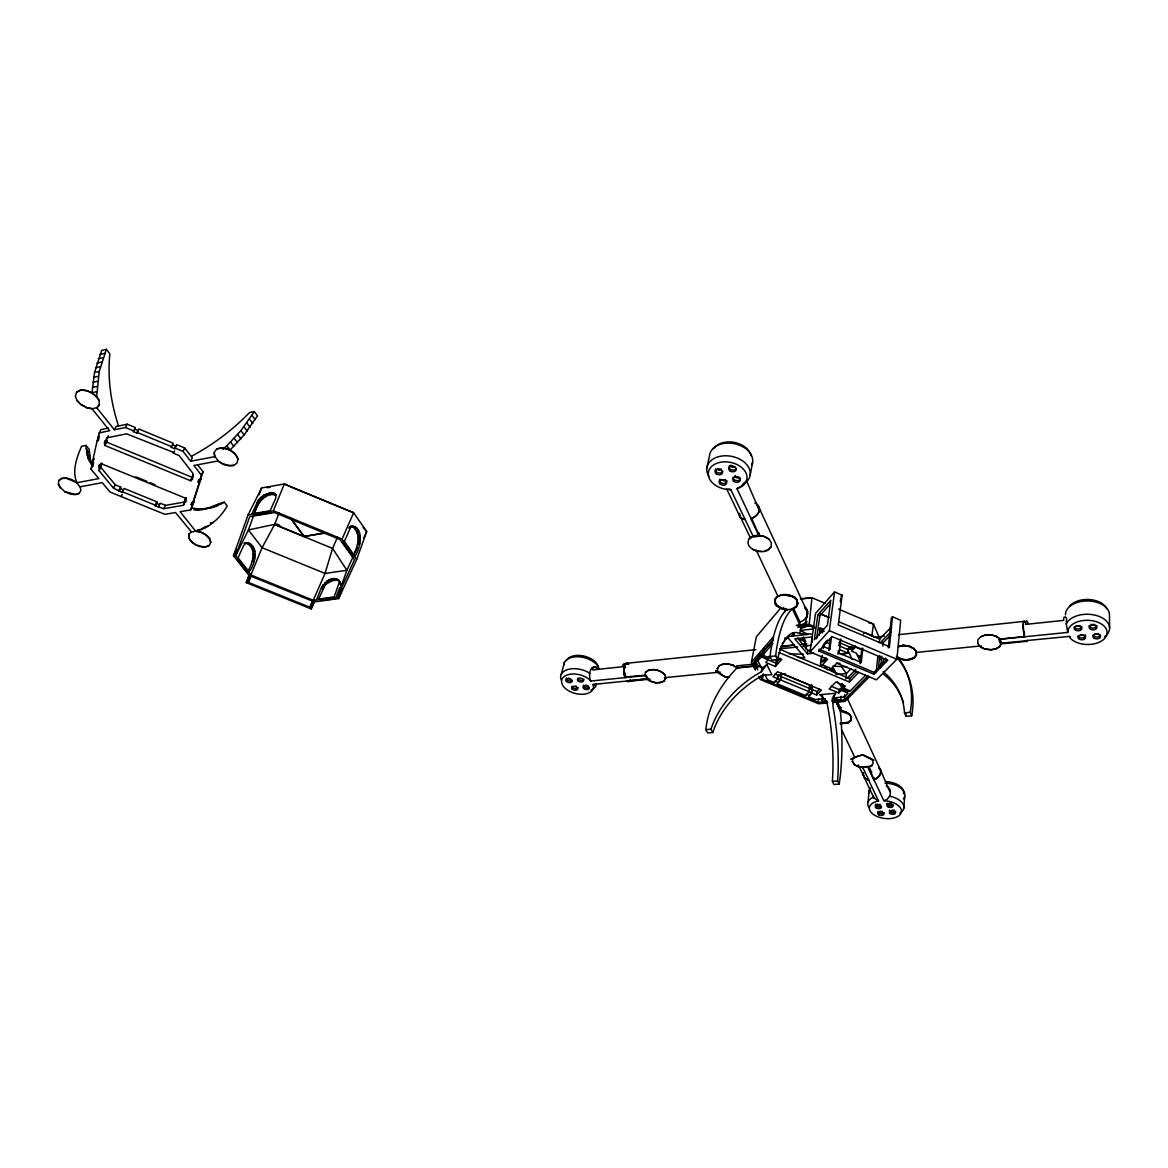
<?xml version="1.0" encoding="UTF-8"?>
<svg xmlns="http://www.w3.org/2000/svg" width="1168" height="1168" viewBox="0 0 1168 1168"><rect width="100%" height="100%" fill="white"/><g stroke="black" fill="none" stroke-linecap="round" stroke-linejoin="round"><path stroke-width="1.5" d="M237.104 559.501L247.105 572.218C252.668 564.494 257.821 547.792 245.952 543.047C259.851 543.616 255.296 564.947 249.061 571.853L238.053 557.851L243.645 545.471L246.331 542.989L244.302 543.251L246.331 542.989M746.352 480.457L758.587 508.606L758.601 506.897A10.629 6.891 -25 0 0 754.791 502.999M977.806 643.612L977.908 639.816L980.638 636.794C986.843 633.567 995.136 634.151 1000.217 639.203L1001.487 642.823L999.925 646.444C994.421 650.97 986.201 650.576 980.375 646.868L977.82 643.349M352.692 556.464C357.306 547.996 361.934 534.988 353.364 527.279L353.889 526.14L350.225 526.505C365.292 524.914 360.343 549.486 354.882 556.216L352.692 556.464L342.209 541.835M96.594 396.974L99.28 371.409L106.346 349.334L109.821 353.846C107.427 378.067 110.843 402.668 118.479 425.707M999.925 646.444L1001.487 642.823M1025.884 640.633L1069.1 636.443L1070.647 638.56A19.71 12.103 1 0 0 1101.76 640.867A19.71 12.103 1 0 0 1096.781 621.843A19.71 12.103 1 0 0 1068.253 629.435L1067.756 632.414L1000.217 639.203M996.012 648.882L999.939 646.181M1000.202 639.465L996.479 636.356M996.465 636.618L991.121 634.837M990.625 649.831L996.027 648.62M980.638 636.794L985.412 634.998M984.989 649.101L980.375 646.868M106.346 349.334L101.66 350.429L94.55 372.475L92.024 392.696L96.769 391.66M771.041 546.931L771.347 542.843L768.953 539.12C763.492 534.74 754.893 533.645 749.345 538.433C743.155 547.923 760.222 555.136 768.179 549.982L771.084 546.668L768.223 549.719L765.04 550.785M781.523 608.703C798.372 611.2 774.18 609.316 774.91 602.673L775.216 598.877L778.019 596.03C784.195 593.213 792.181 594.41 796.664 599.724L797.7 603.287L796.196 606.747L792.327 609.214L796.167 606.995L797.744 603.71L796.737 599.841M833.762 700.961L844.245 700.012L844.683 694.712M845.968 678.827L846.391 673.527L851.268 668.461M916.106 651.306L916.15 654.956L913.697 657.818C908.31 660.606 901.127 660.373 896.382 656.431C901.229 660.431 908.514 660.738 914.004 657.876L916.5 654.985L913.975 658.139C909.376 660.621 903.185 660.65 898.878 658.256M913.799 648.328L916.413 651.788L913.507 648.167L908.981 645.977L903.55 645.276L898.484 646.605L903.638 645.656L909.157 646.371L913.77 648.59L908.952 646.24L903.667 645.408L898.499 646.342L903.55 645.276M903.667 808.782L904.733 796.503M913.697 657.818L910.777 658.679M58.4 484.18L60.605 488.122L58.4 484.18L58.853 480.486L61.656 478.325L66.284 477.975L71.701 479.493L76.635 482.559L66.153 478.208L61.51 478.573L58.853 480.486M829.616 668.68A5.154 1.65 -67 0 0 831.572 668.738L836.814 663.176L876.423 679.849L896.878 659.278L900.674 620.266L892.483 616.762L891.315 617.974L888.264 647.933L889.432 646.722L892.483 616.762M814.125 626.486L809.19 624.398L811.935 597.724L800.343 598.79M879.066 767.726A8.877 6.95 -21.8 0 1 874.89 779.129L873.956 779.436L874.146 777.698M880.745 666.067L881.782 656.285M882.847 646.108L883.198 642.721L890.688 634.983M878.759 767.376A9.023 7.066 -21.8 0 1 880.701 770.5L880.803 772.384A9.023 7.066 -21.8 0 1 875.766 779.071L873.781 779.786L867.97 767.449C879.402 761.054 865.006 772.515 854.334 764.325L852.392 761.492L854.304 764.573L858.144 766.748L863.05 767.551M867.955 802.46L869.24 790.254M859.838 755.667C863.853 752.484 886.001 767.522 864.875 756.017C863.97 751.564 838.113 765.639 858.422 755.769M880.584 667.658L878.555 666.797L879.767 655.438M874.146 672.418L819.089 649.218L818.856 650.999L873.956 674.228L874.146 672.418L886.731 659.657M876.117 672.534L877.81 656.708M879.314 642.648L879.679 639.13L890.366 628.019M875.635 637.407L864.685 632.472L863.546 633.917M862.875 648.24L861.239 662.446L839.062 653.087L840.858 638.911M840.361 710.597L845.34 711.677L849.267 713.955L851.195 717.196L849.238 714.217L845.311 711.925L840.332 710.845L834.215 697.88L840.391 710.845L845.471 711.925L849.472 714.247L851.472 717.269L851.019 720.554L848.245 722.89L840.376 723.81M851.019 720.554L848.275 722.642L840.405 723.547M860.115 663.614L861.896 648.225M840.318 723.357L848.085 722.218M849.472 714.247L840.361 711.093L840.785 707.136M851.136 646.517L849.297 648.459L852.26 649.715L852.567 647.145M779.041 652.547L849.37 682.024L849.778 678.623L779.582 649.16M865.59 675.279L849.647 691.544L842.873 688.711L845.442 686.069L835.821 682.039L829.178 688.974L838.726 692.974L841.31 690.332L842.143 683.557M841.106 696.23L840.668 699.836L833.762 700.45M842.362 689.879L843.938 688.259L848.786 690.303L847.209 691.909L842.362 689.879L842.989 684.798L842.04 684.404M842.873 688.711L843.281 685.324M840.726 709.443L840.945 707.677M839.471 653.54L841.938 654.576L847.793 653.058L848.391 648.123M838.726 692.974L839.15 689.587L844.245 685.718M871.868 636.21L873.43 623.946L838.522 609.068M831.923 701.107L835.529 693.266L819.907 694.697L826.725 701.574L828.024 708.217A97.032 29.594 84.4 0 1 832.375 781.334L833.937 784.458L839.193 784.108L837.631 780.983A97.178 29.346 84.4 0 0 833.222 707.764L832.317 698.011L844.376 696.931L848.07 693.164L841.31 690.332M837.952 654.27L838.405 650.649M839.106 645.218L839.558 641.612M840.318 601.695L840.77 598.191M821.454 656.474L820.505 663.497A5.154 1.621 -67 0 0 822.403 664.884L827.601 659.292L810.052 651.905L815.498 613.492L834.536 591.942L842.113 595.184L838.274 624.968L889.432 646.722M827.484 702.479L822.257 702.946L822.914 697.968M830.448 637.743L828.784 650.401L829.879 649.204L831.543 636.56M810.052 651.905L829.382 630.662L834.536 591.942M822.257 702.946L822.111 698.216M825.411 698.639L815.133 699.574L808.431 696.785L811.964 693.033L816.666 695.004L817.133 691.631L819.483 689.135M822.316 655.54L821.367 662.577L825.878 657.715M823.265 648.517L823.747 644.999M822.447 632.998L822.798 630.428M819.264 635.173L820.272 627.961L823.63 629.377M806.197 694.23L809.044 695.413L811.585 692.726L812.286 687.675L809.439 686.492L809.074 689.003L812.432 689.675L811.745 684.506M811.964 693.033L812.432 689.675L817.133 691.631M822.681 614.879L829.046 617.303M817.819 614.923L814.344 639.67L827.44 625.157L830.798 600.279L817.819 614.923L819.834 615.784L830.477 603.812M816.636 638.779L819.834 615.784M806.066 649.364L806.548 646.05L803.015 646.415M813.731 653.219L807.438 653.861L807.92 650.474L797.583 638.151L805.657 641.568L803.453 636.896M802.489 626.267L806.081 625.873L806.562 622.5M807.307 617.449L807.015 609.915L804.518 606.966M826.769 701.574L818.038 702.362L762.456 679.236L763.244 673.848M806.081 625.873L805.453 624.311L807.176 612.528M851.238 716.933L850.771 720.16L848.056 722.466M793.437 608.105L800.022 622.091L799.511 625.464L800.62 625.201A14.162 9.957 -24 0 0 806.986 621.551M811.249 634.078L799.89 633.509L800.868 626.982M852.363 761.74L852.815 758.66M800.095 625.347L792.371 608.951L796.123 606.776L797.671 603.535L796.664 599.724M796.167 606.995L797.7 603.287M785.013 637.743L784.473 641.13L782.283 643.626M774.88 681.192L777.757 682.375L780.224 679.659L781.48 674.082M793.262 596.658L782.823 594.804L777.976 596.293L775.216 598.877M780.574 679.951L781.611 673.25L810.052 685.12L809.117 691.85L805.584 695.602L777.129 683.762L780.574 679.951L811.585 692.726M788.225 594.804C773.961 594.746 796.415 593.475 796.707 600.089L797.744 603.71M777.348 678.462L778.224 675.396L785.159 673.6M775.085 674.082L778.224 675.396L777.698 678.754L774.267 682.565L767.522 679.761L765.157 675.119M768.705 656.358L768.15 659.73L765.755 662.46L775.435 666.505L775.975 663.147L780.195 658.387M777.976 596.293L756.236 550.186M778.209 596.249C774.661 597.855 773.946 602.863 777.421 605.915L781.669 608.455L786.955 609.579L781.669 608.455L777.246 605.871L774.91 602.673M777.421 605.915L780.297 607.36M761.857 668.651L766.821 664.592L771.931 674.724L763.069 675.089L756.995 678.71A96.798 73.248 -25 0 0 712.83 732.526L707.72 732.949L705.852 729.664L710.976 729.226A97.017 73.248 -25.1 0 1 755.273 675.338L761.361 671.731L761.857 668.651L757.886 660.796L761.288 656.854L761.843 653.481L762.821 653.89L762.397 656.416L767.318 658.475L768.792 656.796M769.624 658.051L762.748 655.175L763.857 648.444M757.886 660.796L758.981 654.08M757.404 668.709L755.039 664.096L755.871 659.132M768.953 539.12L764.368 536.623L758.747 535.47L750.834 518.65L753.141 517.731A10.614 6.891 -25 0 0 759.346 510.431L759.361 508.518A10.614 6.891 -25 0 0 757.39 505.51M818.038 702.362L818.651 698.829M737.052 667.585L758.777 665.629L736.804 668.14A118.099 88.564 -24 0 0 705.852 729.664M757.769 551.369L752.572 549.398M733.27 665.249L737.023 668.125L733.27 665.249L728.277 663.847L723.24 663.964L719.327 665.585L717.371 668.578L719.327 665.585M758.747 535.47L759.185 533.017M1067.756 632.414L1066.282 623.946L1066.588 618.471L1065.639 617.011M753.229 535.966L749.345 538.433M725.182 676.871C703.632 661.628 724.496 679.294 728.584 677.338M719.284 665.833L723.196 664.212L728.277 663.847M626.997 681.032L593.096 684.448L593.534 686.945A16.323 9.621 14.5 0 1 573.152 692.843A16.323 9.621 14.5 0 1 563.852 676.812A16.323 9.621 14.5 0 1 589.037 679.192L590.877 681.017L644.882 675.659L645.495 672.432L648.298 670.257C654.168 668.417 661.263 670.052 665.045 675.089L665.629 678.491L663.891 681.134C658.46 684.287 651.408 682.784 646.765 678.885L626.909 680.886L627.785 681.557A9.198 3.679 84 0 0 630.37 679.82M750.221 474.894L752.615 462.163M755.448 670.082L751.418 662.212L756.338 636.779L781.115 607.608M784.56 612.397L785.261 609.054M663.891 681.134L665.629 678.491M660.183 682.681L663.935 680.9M706.801 468.28L709.516 455.637A21.812 15.418 10.5 0 1 734.76 443.767A21.812 15.418 10.5 0 1 751.944 464.776M665.045 675.089C661.541 670.972 654.124 668.315 648.24 670.505L645.495 672.432M655.379 682.784L660.241 682.433M650.532 681.411L644.882 675.659M76.504 482.807L98.827 478.603L90.9 469.069L93.221 461.9M91.995 464.09L93.119 464.557L93.601 462.426L92.462 461.973L97.221 440.38L99.09 437.08M97.221 440.38L98.36 440.847L98.857 438.642L97.703 438.175L100.725 429.634L108.449 428.043M118.786 491.056L120.114 488.589L123.428 489.932L122.114 492.4L113.515 488.151L99.163 470.806L99.309 464.762L100.433 465.229L101.645 463.024M190.822 480.836L193.012 475.77L190.822 480.836L104.916 445.475L104.667 441.037L105.806 441.504L108.215 435.766M190.632 461.229L192.326 457.871L184.734 448.001L176.66 444.658L174.923 448.016L183.011 451.359L190.632 461.229L214.766 456.673L214.211 452.6L216.489 449.242C224.563 445.534 235.41 450.702 237.951 459.155L236.987 463.097L233.673 465.39L228.621 465.784L222.971 464.192L218.007 460.966L193.903 465.477L201.451 475.23L199.932 480.267L198.794 479.8L198.151 481.917L199.275 482.384L192.91 503.072L191.815 502.62L191.187 504.664L192.282 505.116L190.793 509.876L180.12 511.715L195.771 531.265L201.086 532.389L206.05 535.075L209.51 538.696L210.693 542.419L209.627 538.448C206.4 534.199 200.867 531.148 195.771 531.265M100.433 465.229L100.828 463.492L185.595 498.225L185.084 499.875L186.194 500.327L185.566 502.371L184.471 501.919L186.106 498.59L183.478 505.262L163.87 508.679L155.008 505.817L156.892 501.831L124.042 488.428L122.114 492.4M105.806 441.504L106.638 437.869L126.597 433.839L173.667 452.483L173.463 453.213L179.084 455.535L193.027 473.493L192.457 479.581L191.333 479.114M99.163 470.806L101.777 464.061L99.952 467.346M104.916 445.475L107.164 440.409L105.31 443.709M597.432 668.695C590.322 662.154 587.767 676.184 590.877 681.017M133.415 431.664L134.773 429.152L138.233 430.598L136.875 433.094L133.415 431.664L135.415 427.576L127.239 424.188L116.26 426.451L114.406 429.766L96.827 407.822L99.382 404.668L96.827 407.822M119.924 490.283L120.727 487.071L115.296 484.851L100.988 467.521M195.071 509.744C205.67 511.102 214.664 504.605 224.3 502.196L227.234 506.007C219.628 519.015 206.897 530.228 191.45 531.951L175.507 512.518L164.878 514.343L117.778 495.188L109.967 491.991L102.215 482.661L79.92 486.837C70.153 476.004 76.183 458.396 81.643 446.293L85.965 445.417L89.264 449.432L90.316 459.214L92.549 464.908L87.936 458.119L85.965 445.417M136.875 433.094L138.875 429.006L173.214 443.241L171.273 447.329L174.718 448.746L176.018 446.234L172.587 444.818M863.371 773.391L863.313 773.596A9.023 7.066 -21.8 0 0 867.006 779.655L868.861 780.122L862.407 766.88L867.868 766.471L873.956 779.436M561.239 674.374L564.392 662.504M171.273 447.329L171.477 446.585L137.065 432.35M156.016 504.999L156.892 501.831M174.718 448.746L174.923 448.016M275.823 494.736L275.75 498.269L270.1 510.81L251.952 513.847L258.011 500.736L259.603 498.663L263.019 498.473L264.012 495.042L271.37 492.56L274.889 493.509L276.13 495.29C264.902 491.29 256.551 504.941 254.084 514.037M183.478 505.262L184.471 501.919M99.251 404.916L99.119 400.522C95.703 393.631 87.877 389.309 80.212 390.156L76.592 392.171L75.351 396.069L76.986 400.478L80.986 404.654L86.417 407.661L92.082 408.829L109.69 430.729L98.857 432.934M197.742 464.908L203.115 471.887L199.932 480.267M318.528 599.242L326.952 581.182C331.099 577.693 339.187 577.08 340.633 583.577L338.837 580.438L340.633 583.577M338.647 598.585L356.663 559.516L366.708 531.513L353.612 512.752L284.364 483.961L261.603 487.947L248.039 514.986L233.483 555.691L248.988 575.401L314.323 601.885L338.647 598.585L342.209 588.555M337.333 596.994L354.459 559.735L339.99 539.543L274.538 512.548L249.733 516.679L235.717 555.661L250.916 575.006L313.258 600.279L337.333 596.994L346.896 570.276L353.495 555.822M259.165 494.692L261.603 487.947M258.157 503.101L248.419 529.936L235.717 555.661M340.56 585.431L339.377 581.985L334.179 596.936L316.747 599.315L321.726 586.891L326.952 581.182L328.077 582.774L332.88 580.511L337.275 580.233L340.078 582.029M314.323 601.885L311.214 608.922L246.273 582.657L248.988 575.401M312.63 601.199L309.929 607.302L248.331 582.379L250.697 576.101M250.916 575.006L262.055 547.704L274.597 524.563L279.108 512.796M336.691 595.403L339.757 587.606M309.929 607.302L312.63 600.673M246.273 582.657L249.616 574.437M247.981 542.77L247.66 543.543L249.675 543.266L249.31 544.741L251.31 544.434M248.039 514.986L273.341 510.752L284.364 483.961L289.036 486.253M1070.253 636.589L1069.1 636.443M324.806 532.739L303.665 536.535L324.602 533.236M337.494 537.192L332.573 548.42L325.025 573.444L313.258 600.279M356.663 559.516L342.063 539.105L353.612 512.752L290.701 486.939M888.22 787.787C893.024 791.904 889.374 799.584 883.84 800.693L874 779.771M311.214 608.922L314.747 600.848M248.331 582.379L251.251 575.795M274.597 524.563L332.573 548.42L346.896 570.276L325.025 573.444L262.055 547.704L248.419 529.936L274.699 524.33L303.768 536.287L290.058 517.672M188.734 537.908L188.851 534.17L188.734 537.908C191.815 544.127 199.013 547.412 205.758 546.96L209.335 545.398L210.809 542.171M354.97 552.61L357.174 547.807M363.73 537.966L366.708 531.513L363.175 527.454M209.335 545.398L205.889 546.712C199.129 547.164 191.932 543.879 188.866 537.66M233.673 465.39C228.884 466.28 221.978 463.871 218.007 460.966M237.951 459.155C235.702 451.447 223.789 445.796 216.489 449.242M191.187 532.024L188.734 534.418M199.275 482.384L200.925 479.026L192.91 503.072M191.187 504.664L192.413 502.167M214.766 456.673L214.211 452.6M192.282 505.116L193.932 501.787L190.793 509.876M751.082 518.621L736.95 488.604L740.979 486.414L744.673 482.34M185.084 499.875L186.179 497.656M252.843 559.238L254.785 558.859L253.281 556.756L255.223 556.391L253.266 554.07L254.785 551.004L252.828 551.354L253.952 548.434L251.981 548.77L252.77 546.201L250.784 546.522M198.151 481.917L199.392 479.406M201.451 475.23L203.115 471.887M191.975 476.982L193.085 474.763M233.483 555.691L236.695 549.31M163.87 508.679L165.549 505.364L185.099 501.933M158.308 507.16L160.191 503.174L165.549 505.364M155.008 505.817L156.278 503.335L159.578 504.678M183.011 451.359L184.734 448.001M173.463 453.213L174.616 450.979M154.541 485.494L154.979 484.662L150.19 482.705M121.078 496.531L122.246 494.341M118.961 490.37L120.727 487.071M113.515 488.151L115.296 484.851M114.406 429.766L125.399 427.517L127.239 424.188M98.827 466.893L100.2 464.426L101.309 464.879M90.9 469.069L92.739 465.784L89.206 460.878M79.103 493.451L75.38 494.429L64.824 491.67L70.109 494.035L75.248 494.677L79.103 493.451L80.928 490.385L80.052 486.589M92.462 461.973L94.316 458.674M104.171 443.241L105.558 440.759M97.703 438.175L98.944 435.971M99.119 400.522C95.732 394.696 87.834 389.207 80.066 390.404L76.592 392.171M92.082 408.829L96.973 407.574M86.417 407.661L92.228 408.581M80.986 404.654L76.986 400.478M357.685 543.835L359.861 543.587L358.182 541.397L360.357 541.134L358.269 538.682L360.109 535.586L357.948 535.864L359.394 532.842L357.247 533.148L358.328 530.389L356.196 530.71M254.347 411.545L240.915 430.612L226.869 445.767L230.081 450.074L244.083 434.919L257.456 415.866L254.347 411.545L249.514 412.523C232.768 429.955 213.16 444.57 191.902 456.06M793.408 633.582L791.846 636.18L788.502 636.545L785.991 639.407M1066.282 623.946L1067.932 621.274A22.148 13.651 0.9 0 1 1099.76 616.675A22.148 13.651 0.9 0 1 1104.592 636.721M871.591 765.799L873.197 763.215L872.452 760.032M833.12 696.829L835.529 693.266M761.361 671.731L766.821 664.592M356.999 528.359L354.868 528.695L355.481 526.914L353.364 527.279L352.313 526.111L350.882 526.812L344.312 541.441L354.882 556.216M751.418 662.212L773.347 636.837M773.333 639.626L753.74 662.227L757.711 669.965M763.303 651.802L773.508 640.035M762.748 655.175L772.968 643.422M762.397 656.416L763.857 654.737M775.435 666.505L781.772 659.394L776.895 657.35M841.004 596.439L842.113 595.184M820.272 627.961L819.191 629.158L824.228 631.289M778.224 675.396L809.585 688.478M823.893 643.962L827.499 640.02M818.856 650.999L832.069 636.575L887.811 660.183L873.956 674.228M851.53 646.838L848.654 649.904L838.799 645.729M854.845 645.583L852.406 648.167L839.208 642.59M852.26 649.715L855.02 646.795M816.666 695.004L821.396 690.04L777.508 671.731L772.982 676.783L780.224 679.659M891.169 631.538L881.198 641.86L883.198 642.721M847.355 678.155L855.867 669.337M849.384 679.031L856.684 671.483M849.37 682.024L858.728 672.388M844.245 700.012L867.999 675.849M878.555 666.797L882.877 662.417A10.848 3.796 -66.6 0 1 883.694 658.752M869.036 677.046L845.033 701.413L832.682 702.508M222.971 449.476L226.869 445.767M270.348 494.648L269.049 492.881L267.866 495.495L266.538 493.728L265.37 496.794L264.012 495.042L261.647 496.721L259.603 498.663L260.99 500.415L258.011 500.736L259.413 502.474M322.835 588.497L321.726 586.891L324.135 586.438L323.025 584.832L325.916 584.482L328.077 582.774L329.303 579.824L330.442 581.416L331.712 578.905L332.88 580.511M744.045 483.596L746.308 482.063A21.973 15.403 10.6 0 0 743.914 461.886A21.973 15.403 10.6 0 0 715.911 457.593A21.973 15.403 10.6 0 0 708.903 476.34M781.742 646.619L786.239 646.561M201.67 509.496L213.773 507.102L224.3 502.196M792.4 608.703L796.167 606.513M348.677 528.009L350.882 526.812M873.372 796.386L873.664 797.145L871.664 798.036A18.177 9.972 7.5 0 0 869.036 807.701M736.95 488.604L740.074 487.479A19.549 13.666 10.6 0 0 738.775 465.492A19.549 13.666 10.6 0 0 709.429 469.332A19.549 13.666 10.6 0 0 726.043 489.319L730.803 489.611L753.477 536.959L759.594 536.156L751.623 518.417A10.439 6.789 -25 0 0 758.309 506.445M349.962 526.841L352.313 526.111M807.643 611.477L806.066 608.251L805.175 608.513L807.643 611.477L807.015 609.915M800.022 622.091L800.328 622.004A9.826 6.906 -24 0 0 807.555 613.667M846.902 649.058L850.319 648.167M842.23 653.934L848.859 652.197L852.144 659.497M800.868 628.326L801.963 628.063A14.147 9.957 -24 0 0 805.351 626.53M99.908 354.488L104.609 353.393M98.316 358.722L103.018 357.642M96.886 363.146L101.601 362.08M95.645 367.73L100.346 366.664M94.55 372.475L99.28 371.409M93.659 377.352L98.375 376.286M92.929 382.359L97.659 381.308M92.389 387.469L97.119 386.433M868.642 780.136L878.57 801.073L875.854 801.657A16.162 8.833 7.5 0 0 875.431 815.702A16.162 8.833 7.5 0 0 900.148 814.592A16.162 8.833 7.5 0 0 887.855 801.117L883.84 800.693M251.923 561.428L253.865 561.063M214.883 456.425L218.124 460.718M873.737 636.779L875.182 637.217M253.266 554.07L255.223 553.705M216.416 504.926L220.913 504.153M193.727 509.73L210.036 508.08M212.897 506.576L217.394 505.788M197.742 509.788L202.283 509M209.262 507.89L213.773 507.102M255.164 515.292L271.326 512.606M210.342 522.899L213.364 522.388M204.838 526.753L207.86 526.257M201.933 528.359L204.969 527.848M197.421 529.98L201.976 529.221M321.375 600.44L335.464 598.527M358.269 538.682L360.445 538.419M801.248 598.98L811.935 597.724L825.221 603.389M357.393 544.507L359.569 544.259M799.89 633.509L797.583 632.735A97.543 29.609 84.3 0 0 777.465 659.584L771.858 660.168L770.019 656.489A117.121 35.449 84.3 0 1 786.838 609.667L792.327 609.214M796.401 625.318L805.453 624.311M797.043 625.756L809.19 624.398M802.65 626.778L811.556 625.8L797.861 627.289M812.84 629.026L800.357 630.384L807.92 634.428L791.846 636.18L794.517 634.093L792.181 633.319M780.647 646.342L794.328 644.897M801.117 644.181L804.504 643.816M781.509 646.59L794.182 645.232M801.423 644.473L806.854 643.889M626.822 663.293L755.915 649.642M875.416 637.115L884.395 636.166M898.747 634.647L1024.321 621.376M811.468 645.276L806.577 645.787L802.766 637.728M780.049 648.839L797.715 646.984M807.92 650.474L811.074 650.153M770.019 656.489L775.64 655.905A117.296 35.142 84.3 0 1 792.254 609.039M756.572 663.847L736.628 665.877L737.242 667.541M761.916 666.563L757.828 666.972L757.506 666.154A13.563 4.409 83.6 0 1 756.105 659.497M628.574 681.309L650.123 679.148M664.49 677.703L720.145 672.111M916.69 652.386L981.427 645.875M1001.21 643.889L1026.38 641.349M836.2 674.52L846.391 673.527L841.413 666.592M834.01 698.887L834.054 698.887A13.534 10.016 -23.2 0 0 837.368 697.632M821.673 701.545L826.856 701.077M834.448 701.851L839.675 701.384M827.382 702.99L818.564 703.778L760.295 679.542L758.689 676.389M904.499 712.816L910.208 712.334L911.697 715.853L906.003 716.334L904.499 712.816A97.353 73.613 -24.6 0 0 883.242 671.688M755.039 664.096L752.805 664.256L755.2 668.914M832.375 781.334L837.631 780.983M266.742 487.625L270.173 487.406M985.398 635.261L991.106 635.1M757.813 551.106L762.032 551.267M789.101 653.744L803.54 654.284M797.627 657.453L804.869 657.73L787.67 637.363M778.808 659.876L775.362 659.745L776.983 663.001M836.551 663.205L840.055 663.336M832.828 666.198L846.785 666.753M745.126 519.351L744.147 519.264A10.439 6.789 -25 0 1 739.665 513.978M198.283 508.941L191.494 507.992M868.539 779.83L868.277 779.801A8.877 6.95 -21.8 0 1 863.488 772.734M985.004 648.839L990.639 649.569M725.226 676.622L728.628 677.09M744.98 519.497L743.155 519.147A10.614 6.891 -25 0 1 739.446 513.307M889.461 796.109L893.126 797.043A18.177 9.972 7.5 0 1 899.827 813.162M868.554 622.705L873.43 623.946L879.022 637.115M728.876 489.115L730.803 489.611M878.57 801.073L874.044 798.08L864.086 777.187M898.864 657.934L902.265 658.898M728.233 664.096L733.227 665.497M650.591 681.163L655.438 682.535M860.889 656.518L857.443 655.394L861.327 658.168M788.239 595.038L793.233 596.906L796.62 599.987M122.275 491.713L155.198 505.131M135.824 476.821L146.993 481.406M276.553 523.994L279.882 525.366M106.755 442.176L192.486 477.493M273.341 510.752L342.063 539.105M125.399 427.517L133.59 430.904M761.288 656.854L768.15 659.73M766.31 659.088L775.975 663.147M822.403 664.884L831.572 668.738M831.207 686.244L839.15 689.587M862.451 650.036L855.458 647.072L851.603 651.145L856.48 653.204L860.758 662.855M879.402 658.825L881.417 659.672M825.718 642.123L830.244 644.035M839.573 649.583L847.793 653.058M822.462 646.079L829.879 649.204M800.737 638.546L804.007 639.918M799.131 639.071L805.613 641.816M819.951 613.726L829.003 617.58M838.639 621.668L879.679 639.13M829.382 630.662L896.878 659.278M809.774 625.96L814.753 628.063M819.717 630.18L823.031 631.581M819.907 694.697L822.798 696.216M81.132 404.405L86.563 407.413M589.986 673.542L587.811 672.111A18.352 10.848 14.5 0 0 567.779 669.498A18.352 10.848 14.5 0 0 561.209 680.083M60.751 487.874L64.824 491.67M593.096 684.448L594.76 685.003L596.41 683.82L595.841 686.039A18.352 10.848 14.5 0 1 591.052 690.142M807.438 653.861L794.78 638.808L811.614 636.983L812.315 642.4M824.112 665.862L827.411 669.804M837.325 681.659L841.719 686.93M830.054 669.06L832.258 671.688M90.783 463.433L93.017 466.12M86.33 452.089L89.659 456.104M86.987 455.199L90.316 459.214M87.936 458.119L91.279 462.148M85.994 448.833L89.308 452.848M256.945 502.926L258.362 504.664M261.647 496.721L263.019 498.473M334.019 578.51L335.201 580.102L336.063 578.642L338.837 580.438M230.636 442.03L233.819 446.337M234.228 438.248L237.411 442.555M237.659 434.438L240.827 438.745M290.16 517.424L303.87 536.039M240.915 430.612L244.083 434.919M243.995 426.773L247.149 431.094M246.886 422.933L250.01 427.254M271.37 492.56L272.655 494.327L273.37 492.765L274.626 494.546L274.889 493.509L276.13 495.29M249.572 419.122L252.697 423.444M252.069 415.326L255.179 419.633M1025.942 640.794L1026.38 641.422A10.264 1.825 83.1 0 0 1027.271 640.911M324.806 582.89L325.916 584.482M321.477 587.562L322.587 589.168M624.997 677.688L624.384 675.849A9.198 3.679 84 0 1 624.121 666.753L624.676 665.103A9.198 3.679 84 0 1 628.253 664.11M710.976 729.226L712.83 732.526M760.879 676.141L762.456 679.236M775.64 655.905L777.465 659.584M739.855 515.789L750.776 538.711M783.538 607.506L785.1 610.776M841.938 730.38L854.45 756.645M858.363 764.865L863.838 776.355M726.584 488.647L740.045 516.898M840.361 711.093L840.434 711.239A118.187 35.77 84.1 0 1 839.193 784.108M868.817 766.339L871.854 772.836M835.908 698.537L840.989 709.356M833.602 668.476L836.069 673.79M759.185 507.978L807.292 611.857M832.58 666.767L835.558 673.206M847.194 698.172L880.103 769.23M832.215 667.935L834.375 672.607M873.664 797.145L874.044 798.08M806.066 608.251L806.708 609.813M807.307 611.842L807.92 613.404M1024.657 636.969L1024.19 634.896A10.264 1.825 83.1 0 1 1023.329 624.822L1023.475 623.011A10.264 1.825 83.1 0 1 1025.197 622.15M625.537 675.367L625.303 674.637A6.716 2.672 84 0 1 624.982 672.943M625.172 674.243L625.508 675.469M717.415 668.33L717.897 671.804M916.442 651.54L916.486 655.233M1109.6 627.946L1109.454 614.602A22.002 13.68 0.7 0 0 1086.985 600.951A22.002 13.68 0.7 0 0 1065.479 614.879M881.198 806.314A3.124 1.723 7.6 0 1 876.964 806.592A3.124 1.723 7.6 0 1 875.781 804.124M894.177 809.993A1.708 0.934 7.4 0 1 891.841 810.096M884.103 812.461A3.11 1.694 7.6 0 1 880.511 813.746A3.11 1.694 7.6 0 1 878.044 811.337M882.38 811.322A1.708 0.934 7.6 0 1 879.986 811.118M891.783 803.044A1.723 0.949 7.4 0 1 889.096 803.044M893.067 804.883A3.139 1.723 7.4 0 1 889.855 805.73A3.139 1.723 7.4 0 1 887.052 804.051M887.023 803.599A3.139 1.723 7.4 0 1 887.198 803.161M880.19 804.197A1.708 0.949 7.6 0 1 877.256 804.08M886.191 785.991A8.906 7.052 -21.4 0 1 889.797 790.167L889.914 791.846L881.241 771.668A9.023 7.066 -21.8 0 0 879.3 768.544M885.008 783.115A18.06 10.016 7.4 0 1 901.535 788.677A18.06 10.016 7.4 0 1 903.375 798.912M869.167 792.868A18.06 10.016 7.4 0 1 870.51 787.845M895.681 811.264A3.124 1.708 7.4 0 1 892.075 812.578A3.124 1.708 7.4 0 1 889.593 810.169M885.417 781.553A16.513 9.169 7.3 0 1 903.433 793.802M740.512 478.106A3.781 2.643 10.3 0 1 736.57 480.588A3.781 2.643 10.3 0 1 733.095 477.128M739.008 477.04A2.073 1.445 10.3 0 1 735.052 475.989M737.577 476.924A2.073 1.445 10.3 0 1 735.387 475.872M725.532 479.639A2.059 1.431 10.8 0 1 721.605 479.552M726.803 480.53A3.767 2.613 10.8 0 1 722.656 483.391A3.767 2.613 10.8 0 1 719.97 479.172M736.453 468.324A3.811 2.672 10.4 0 1 731.927 469.93A3.811 2.672 10.4 0 1 729.095 466.441M729.445 465.813A3.811 2.672 10.4 0 1 730.015 465.287M734.979 466.558A2.088 1.46 10.4 0 1 731.066 465.317M721.196 468.952A2.073 1.46 10.9 0 1 718.743 469.054M721.313 469.551A2.073 1.46 10.9 0 1 717.532 468.996M722.817 471.259A3.781 2.657 10.9 0 1 717.882 472.733A3.781 2.657 10.9 0 1 715.809 468.791M733.986 466.324A2.088 1.46 10.4 0 1 731.577 465.565M724.89 479.625A2.059 1.431 10.8 0 1 722.861 479.581M713.546 448.775A19.944 14.118 10.5 0 1 734.088 442.365A19.944 14.118 10.5 0 1 751.068 455.622M1085.189 634.706A3.796 2.321 1.2 0 1 1082.94 637.903A3.796 2.321 1.2 0 1 1078.035 636.064M1083.247 634.896A2.073 1.27 1.1 0 1 1080.298 634.866M1100.504 635.085A3.811 2.336 0.8 0 1 1096.737 637.086A3.811 2.336 0.8 0 1 1092.941 635.042M1098.679 633.494A2.088 1.285 0.8 0 1 1096.825 634.341A2.088 1.285 0.8 0 1 1094.825 633.596M1093.847 624.296A2.102 1.299 0.7 0 1 1092.766 624.384M1094.956 624.5A2.102 1.299 0.7 0 1 1092.766 625.303A2.102 1.299 0.7 0 1 1090.912 624.208M1079.991 625.391A2.088 1.285 1.1 0 1 1078.166 626.252A2.088 1.285 1.1 0 1 1076.137 625.522M1081.787 626.486A3.811 2.351 1.1 0 1 1078.356 628.997A3.811 2.351 1.1 0 1 1074.195 626.836M1064.734 617.098A10.366 1.606 83 0 0 1063.727 618.763L1063.639 620.398L1025.694 624.384L1025.811 622.763A10.264 1.81 83.1 0 1 1028.103 623.332M1024.57 633.611A7.49 1.329 83.1 0 1 1024.263 631.713M1096.796 625.406A3.84 2.365 0.7 0 1 1093.058 628.077A3.84 2.365 0.7 0 1 1089.189 625.42M1069.727 605.958A20.104 12.527 0.6 0 1 1089.613 599.564A20.104 12.527 0.6 0 1 1106.797 608.718M630.267 679.995A9.052 3.621 84 0 1 627.61 681.075L648.05 678.608L645.977 675.104L624.997 677.002A9.052 3.621 84 0 1 624.515 666.067A9.052 3.621 84 0 1 628.749 664.431M1027.183 640.385A10.089 1.796 83.1 0 1 1025.854 640.823L1000.173 643.247L998.771 639.217L1024.438 636.604L1024.219 635.684A10.089 1.796 83.1 0 1 1023.212 624.632A10.089 1.796 83.1 0 1 1024.847 621.931M572.203 680.36A3.168 1.869 14.7 0 1 568.13 680.652A3.168 1.869 14.7 0 1 566.524 677.878M589.271 687.383A3.154 1.854 14.2 0 1 585.489 687.689A3.154 1.854 14.2 0 1 583.489 685.193M587.971 685.528A1.723 1.022 14.2 0 1 585.591 685.003M583.985 679.163A3.168 1.883 14.4 0 1 580.963 680.375A3.168 1.883 14.4 0 1 577.824 678.228M570.451 678.666A1.737 1.022 14.7 0 1 568.451 678.053M625.114 668.008A6.716 2.672 84 0 1 625.522 666.797M563.75 665.278A18.235 10.892 14.5 0 1 579.518 656.854A18.235 10.892 14.5 0 1 598.98 668.388M578.072 687.485A3.154 1.854 14.5 0 1 574.977 688.58A3.154 1.854 14.5 0 1 571.97 686.419M597.607 668.665A9.11 3.796 84 0 0 592.95 668.446L592.424 669.921L622.296 666.782L622.792 665.293A9.198 3.679 84 0 1 626.384 664.3M576.437 686.185A1.723 1.022 14.5 0 1 575.182 686.185M566.465 660.65A16.673 9.972 14.5 0 1 582.438 655.744A16.673 9.972 14.5 0 1 598.089 666.023M885.534 661.584A6.366 2.234 -66.6 0 1 885.811 657.934M898.761 659.759A117.034 87.717 -24.9 0 1 911.697 715.853M883.534 674.213A97.134 73.628 -24.5 0 1 903.492 702.596M905.726 713.195A97.134 73.628 -24.5 0 1 906.003 716.334M897.272 656.241A117.282 87.702 -25 0 1 910.208 712.334M825.177 659.789L824.228 661.687L825.177 659.789M761.843 653.481L758.441 657.438L761.843 653.481M878.584 814.709A3.11 1.694 7.6 0 0 883.811 814.534A3.11 1.694 7.6 0 0 880.146 812.023A3.11 1.694 7.6 0 0 878.584 814.709M876.146 807.891A3.124 1.708 7.6 0 0 881.344 807.584A3.124 1.708 7.6 0 0 877.489 805.132A3.124 1.708 7.6 0 0 876.146 807.891M888.176 806.927A3.139 1.723 7.4 0 0 893.097 806.11A3.139 1.723 7.4 0 0 888.658 803.978A3.139 1.723 7.4 0 0 888.176 806.927M890.162 813.541A3.124 1.708 7.4 0 0 895.403 813.351A3.124 1.708 7.4 0 0 891.71 810.84A3.124 1.708 7.4 0 0 890.162 813.541M729.854 470.821A3.811 2.672 10.4 0 0 736.117 470.032A3.811 2.672 10.4 0 0 731.343 466.412A3.811 2.672 10.4 0 0 729.854 470.821M733.986 481.464A3.781 2.643 10.3 0 0 740.132 480.501A3.781 2.643 10.3 0 0 735.198 477.04A3.781 2.643 10.3 0 0 733.986 481.464M720.16 484.121A3.767 2.613 10.8 0 0 726.438 483.61A3.767 2.613 10.8 0 0 721.912 479.887A3.767 2.613 10.8 0 0 720.16 484.121M716.261 473.77A3.781 2.657 11 0 0 722.466 472.967A3.781 2.657 11 0 0 717.648 469.375A3.781 2.657 11 0 0 716.261 473.77M1094.416 638.385A3.825 2.336 0.8 0 0 1100.519 636.867A3.825 2.336 0.8 0 0 1095.248 634.385A3.825 2.336 0.8 0 0 1094.416 638.385M1079.612 639.349A3.796 2.321 1.2 0 0 1085.539 637.684A3.796 2.321 1.2 0 0 1080.123 635.334A3.796 2.321 1.2 0 0 1079.612 639.349M1075.553 630.224A3.811 2.351 1.1 0 0 1081.743 628.88A3.811 2.351 1.1 0 0 1076.662 626.223A3.811 2.351 1.1 0 0 1075.553 630.224M1090.708 629.391A3.84 2.365 0.8 0 0 1096.81 627.829A3.84 2.365 0.8 0 0 1091.481 625.333A3.84 2.365 0.8 0 0 1090.708 629.391M566.451 681.426A3.168 1.869 14.7 0 0 571.78 681.951A3.168 1.869 14.7 0 0 568.612 678.754A3.168 1.869 14.7 0 0 566.451 681.426M578.058 680.842A3.168 1.883 14.4 0 0 583.387 681.221A3.168 1.883 14.4 0 0 580.043 678.082A3.168 1.883 14.4 0 0 578.058 680.842M584.044 688.74A3.154 1.854 14.3 0 0 589.139 688.565A3.154 1.854 14.3 0 0 585.168 685.718A3.154 1.854 14.3 0 0 584.044 688.74M572.145 689.018A3.154 1.854 14.5 0 0 577.445 689.514A3.154 1.854 14.5 0 0 574.262 686.361A3.154 1.854 14.5 0 0 572.145 689.018"/></g></svg>
